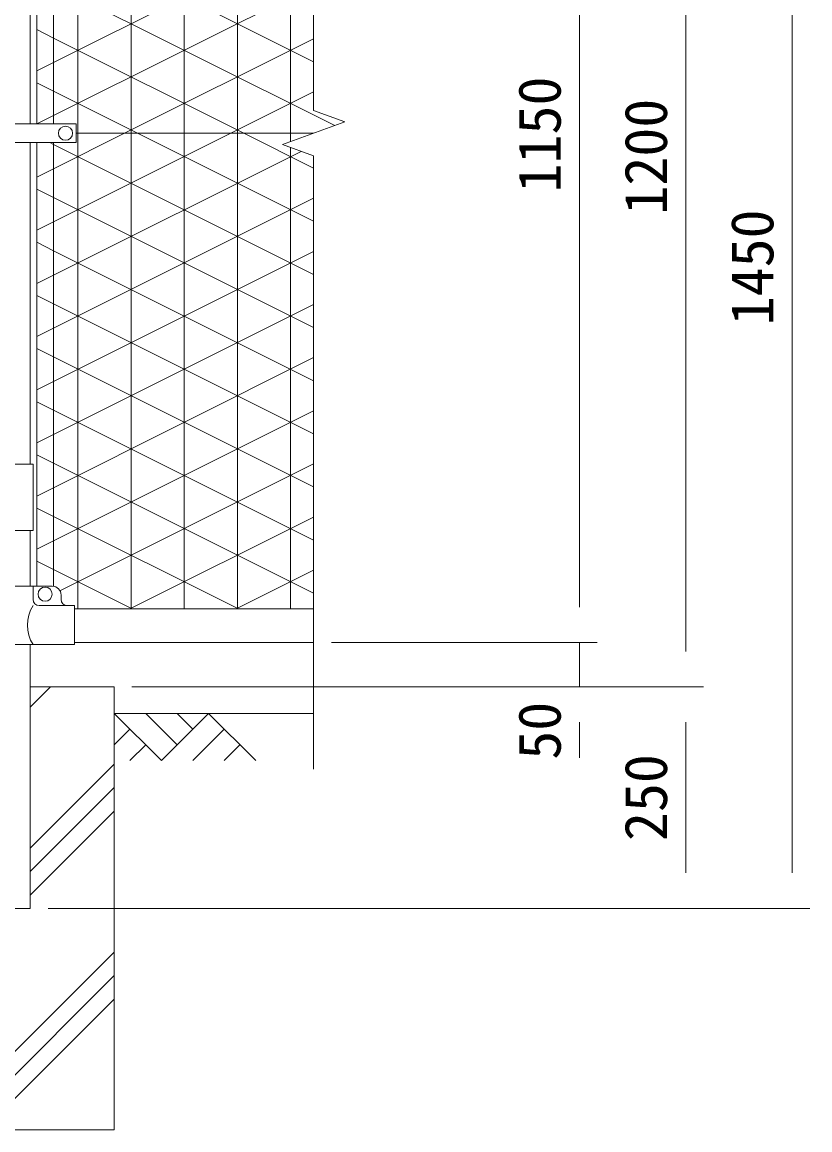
# Model space of a CAD drawing. Units: millimetres, scale not verified. Extents: x -4200 to 4200, y -2970 to 2970.
# Drawn here: x -1663 to -774, y -1039 to 212 of the extents above; entities that cross this region are included whole.
import ezdxf
from ezdxf.enums import TextEntityAlignment as Align

# ---------------------------------------------------------------- set-up
doc = ezdxf.new("R2010")
doc.units = ezdxf.units.MM
doc.header["$LTSCALE"] = 20
for name, color, linetype, lineweight in [('0-2_D-STR1', 1, 'Continuous', 18), ('0-3_D-STR3', 3, 'Continuous', 13), ('0-4_0', 7, 'Continuous', 9), ('0-5_D-DCR-HCH', 7, 'Continuous', 9), ('0-6_D-BGD', 7, 'Continuous', 9), ('0-7_D-STR4', 7, 'Continuous', 9), ('0-8_D-STR-DIM', 7, 'Continuous', 9)]:
    doc.layers.add(name, color=color, linetype=linetype, lineweight=lineweight)
doc.styles.add('ＭＳ ゴシック', font='')
doc.styles.get('ＭＳ ゴシック').set_extended_font_data('MS Gothic')

msp = doc.modelspace()

# ---------------------------------------------------------------- linework, layer by layer
at = {"layer": '0-2_D-STR1'}
for p, q in [((-1653.8, 403.87), (-1653.8, 96.87)), ((-1653.8, 75.87), (-1653.8, -287.13)), ((-1653.8, -362.13), (-1653.8, -424.93)), ((-1604.05, -450.63), (-1334.05, -450.63)), ((-1653.8, -490.93), (-1653.8, -788.63)), ((-1604.05, -488.63), (-1334.05, -488.63)), ((-1714.3, -788.63), (-1653.8, -788.63))]:
    msp.add_line(p, q, dxfattribs=at)
at = {"layer": '0-3_D-STR3'}
for p, q in [((-1646.55, 599.07), (-1646.55, 96.87)), ((-1627.55, 599.07), (-1627.55, 96.87)), ((-1716.85, 96.87), (-1602.05, 96.87)), ((-1602.05, 96.87), (-1602.05, 75.87)), ((-1716.85, 75.87), (-1602.05, 75.87)), ((-1646.55, -424.93), (-1646.55, 75.87)), ((-1627.55, -424.93), (-1627.55, 75.87)), ((-1334.05, 86.37), (-1602.05, 86.37)), ((-1714.84, -287.13), (-1650.5, -287.13)), ((-1650.5, -287.13), (-1650.5, -362.13)), ((-1736.44, -362.13), (-1650.5, -362.13)), ((-1719.75, -424.93), (-1629.05, -424.93)), ((-1650.65, -424.93), (-1650.65, -439.93)), ((-1619.05, -434.93), (-1619.05, -439.93)), ((-1643.65, -446.93), (-1604.05, -446.93)), ((-1604.05, -446.93), (-1604.05, -490.93)), ((-1719.75, -490.93), (-1604.05, -490.93))]:
    msp.add_line(p, q, dxfattribs=at)
for centre in [(-1614.05, 86.37), (-1637.05, -433.93)]:
    msp.add_circle(centre, 8, dxfattribs=at)
for centre, radius, start, end in [((-1629.05, -434.93), 10, 0, 90), ((-1616.43, -468.93), 40.68, 147.25964, 212.74036), ((-1643.65, -439.93), 7, 180, 270), ((-1612.05, -439.93), 7, 180, 270)]:
    msp.add_arc(centre, radius, start, end, dxfattribs=at)
at = {"layer": '0-4_0'}
for p, q in [((-1600, 86.37), (-1600, 623.37)), ((-1540, 86.37), (-1540, 623.37)), ((-1480, 86.37), (-1480, 623.37)), ((-1420, 86.37), (-1420, 623.37)), ((-1334.05, 167.01), (-1627.55, 313.76)), ((-1627.55, 166.25), (-1334.05, 313)), ((-1627.55, 193.76), (-1646.55, 203.26)), ((-1412.77, 86.37), (-1627.55, 193.76)), ((-1547.31, 86.37), (-1334.05, 193)), ((-1646.55, 156.75), (-1627.55, 166.25)), ((-1627.55, 133.76), (-1646.55, 143.26)), ((-1532.77, 86.37), (-1627.55, 133.76)), ((-1427.31, 86.37), (-1334.05, 133)), ((-1300, 98.76), (-1300, 99.63)), ((-1627.55, 46.25), (-1547.31, 86.37)), ((-1627.55, -13.75), (-1427.31, 86.37)), ((-1600, -450.63), (-1600, 86.37)), ((-1540, -450.63), (-1540, 86.37)), ((-1334.05, -12.99), (-1532.77, 86.37)), ((-1480, -450.63), (-1480, 86.37)), ((-1420, -450.63), (-1420, 86.37)), ((-1334.05, 47.01), (-1412.77, 86.37)), ((-1360, -450.63), (-1360, 70.16)), ((-1646.55, 36.75), (-1627.55, 46.25)), ((-1627.55, 13.76), (-1646.55, 23.26)), ((-1334.05, -132.99), (-1627.55, 13.76)), ((-1627.55, -133.75), (-1334.05, 13)), ((-1646.55, -23.25), (-1627.55, -13.75)), ((-1627.55, -46.24), (-1646.55, -36.74)), ((-1334.05, -192.99), (-1627.55, -46.24)), ((-1627.55, -193.75), (-1334.05, -47)), ((-1627.55, -106.24), (-1646.55, -96.74)), ((-1334.05, -252.99), (-1627.55, -106.24)), ((-1627.55, -253.75), (-1334.05, -107)), ((-1646.55, -143.25), (-1627.55, -133.75)), ((-1627.55, -166.24), (-1646.55, -156.74)), ((-1334.05, -312.99), (-1627.55, -166.24)), ((-1627.55, -313.75), (-1334.05, -167)), ((-1646.55, -203.25), (-1627.55, -193.75)), ((-1627.55, -226.24), (-1646.55, -216.74)), ((-1334.05, -372.99), (-1627.55, -226.24)), ((-1627.55, -373.75), (-1334.05, -227)), ((-1646.55, -263.25), (-1627.55, -253.75)), ((-1627.55, -286.24), (-1646.55, -276.74)), ((-1334.05, -432.99), (-1627.55, -286.24)), ((-1620.3, -430.13), (-1334.05, -287)), ((-1646.55, -323.25), (-1627.55, -313.75)), ((-1627.55, -346.24), (-1646.55, -336.74)), ((-1418.77, -450.63), (-1627.55, -346.24)), ((-1541.31, -450.63), (-1334.05, -347)), ((-1646.55, -383.25), (-1627.55, -373.75)), ((-1627.55, -406.24), (-1646.55, -396.74)), ((-1538.77, -450.63), (-1627.55, -406.24)), ((-1421.31, -450.63), (-1334.05, -407))]:
    msp.add_line(p, q, dxfattribs=at)
for points in [[(-1360, 76.92), (-1360, 86.37), (-1360, 623.37)], [(-1310.16, 95.06), (-1627.55, 253.76), (-1646.55, 263.26)], [(-1646.31, 96.87), (-1627.55, 106.25), (-1334.05, 253)], [(-1334.05, -72.99), (-1627.55, 73.76), (-1631.77, 75.87)], [(-1646.55, -83.25), (-1627.55, -73.75), (-1348.26, 65.89)]]:
    msp.add_lwpolyline(points, dxfattribs=at)
at = {"layer": '0-5_D-DCR-HCH'}
for p, q in [((-1653.8, -561.46), (-1630.97, -538.63)), ((-1505.83, -621.84), (-1559.05, -568.63)), ((-1488.1, -604.11), (-1523.57, -568.63)), ((-1452.62, -568.63), (-1505.83, -621.84)), ((-1470.27, -586.46), (-1488.1, -568.63)), ((-1452.62, -568.63), (-1399.41, -621.84)), ((-1541.31, -586.37), (-1559.05, -604.03)), ((-1434.88, -586.37), (-1470.52, -621.84)), ((-1523.57, -604.11), (-1541.39, -621.84)), ((-1417.15, -604.11), (-1434.97, -621.84)), ((-1653.8, -720.56), (-1559.05, -625.81)), ((-1653.8, -747.07), (-1559.05, -652.32)), ((-1653.8, -773.59), (-1559.05, -678.84)), ((-1759.74, -1038.63), (-1559.05, -837.94)), ((-1733.22, -1038.63), (-1559.05, -864.45)), ((-1706.71, -1038.63), (-1559.05, -890.97))]:
    msp.add_line(p, q, dxfattribs=at)
at = {"layer": '0-6_D-BGD'}
msp.add_line((-1559.05, -568.63), (-1334.05, -568.63), dxfattribs=at)
at = {"layer": '0-7_D-STR4'}
for p, q in [((-1559.05, -538.63), (-1653.8, -538.63)), ((-1559.05, -538.63), (-1559.05, -1038.63)), ((-1809.05, -1038.63), (-1559.05, -1038.63))]:
    msp.add_line(p, q, dxfattribs=at)
at = {"layer": '0-8_D-STR-DIM'}
for p, q in [((-1334.05, 112.02), (-1334.05, 724.37)), ((-1034.05, -448.63), (-1034.05, 621.37)), ((-914.05, -498.63), (-914.05, 621.37)), ((-794.05, -748.63), (-794.05, 621.37)), ((-1298.81, 99.19), (-1334.05, 112.02)), ((-1369.28, 73.54), (-1298.81, 99.19)), ((-1334.05, 60.72), (-1369.28, 73.54)), ((-1334.05, -631.63), (-1334.05, 60.72)), ((-1034.05, -448.63), (-1034.05, -408.63)), ((-1314.05, -488.63), (-1014.05, -488.63)), ((-1314.05, -488.63), (-1014.05, -488.63)), ((-1034.05, -538.63), (-1034.05, -488.63)), ((-1539.05, -538.63), (-1014.05, -538.63)), ((-1539.05, -538.63), (-894.05, -538.63)), ((-1539.05, -538.63), (-894.05, -538.63)), ((-1034.05, -578.63), (-1034.05, -618.63)), ((-914.05, -578.63), (-914.05, -748.63)), ((-1633.8, -788.63), (-774.05, -788.63)), ((-1633.8, -788.63), (-894.05, -788.63))]:
    msp.add_line(p, q, dxfattribs=at)

# ---------------------------------------------------------------- texts
at = {"layer": '0-8_D-STR-DIM', "style": 'ＭＳ ゴシック'}
for s, p in [('1150', (-1040.79, 19.47)), ('1200', (-920.79, -5.53)), ('1450', (-800.79, -130.53)), ('50', (-1040.79, -620.83)), ('250', (-920.79, -712.63))]:
    msp.add_text(s, height=48.09, rotation=90, dxfattribs=at).set_placement(p, align=Align.BOTTOM_LEFT)

doc.saveas('drawing.dxf')
